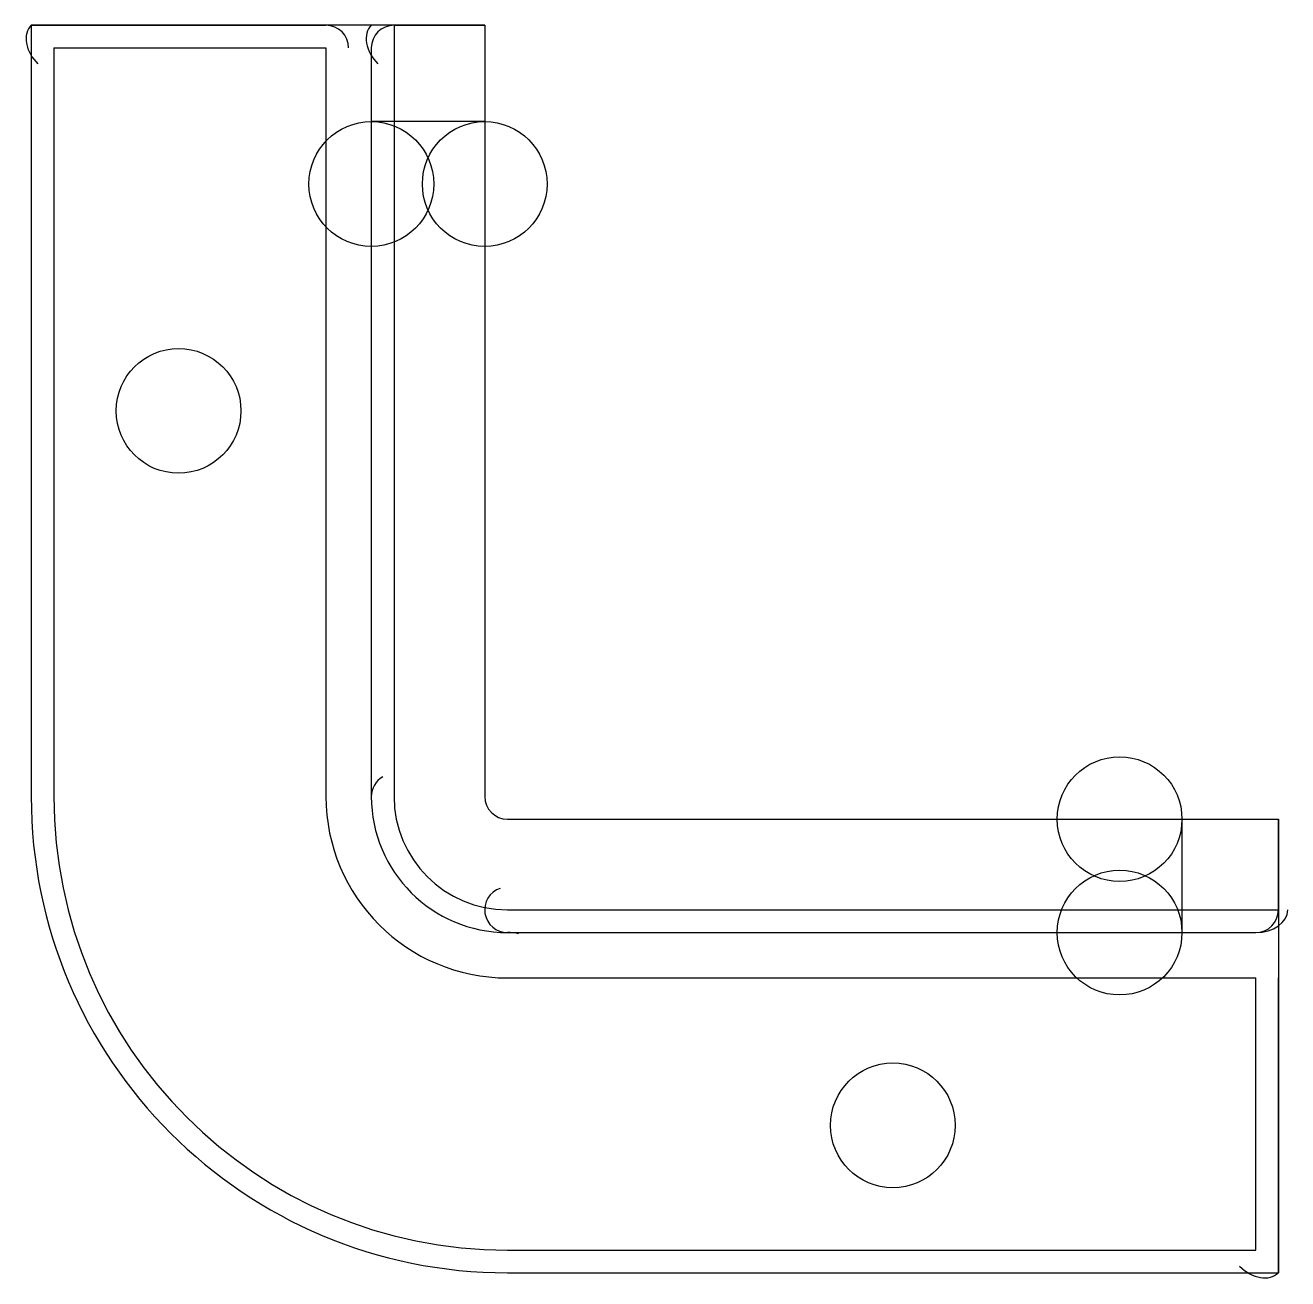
# Model space of a CAD drawing. Header units: millimetres. Extents: x -20.3 to 35.4, y -20.3 to 35.
import ezdxf

# ---------------------------------------------------------------- set-up
doc = ezdxf.new("R2010")
doc.units = ezdxf.units.MM
doc.layers.add('Body', color=7, linetype='CONTINUOUS')

msp = doc.modelspace()

# ---------------------------------------------------------------- linework, layer by layer
at = {"layer": 'Body'}
for p, q in [((-20, 35), (-20, 35, 4)), ((-20, 35, 4), (-7, 35, 4)), ((0, 35), (-20, 35)), ((-20, 35), (-20, 35, 4)), ((-20, 35, 4), (-20, 1, 4)), ((-20, 35), (-20, 1)), ((-20, 35, 4), (-7, 35, 4)), ((0, 35), (-20, 35)), ((-20, 35), (-20, 1)), ((-20, 35, 4), (-20, 1, 4)), ((-4, 35, 7), (-4, 35, 25)), ((-4, 35, 25), (0, 35, 25)), ((-4, 35, 7), (-4, 35, 25)), ((-4, 35, 25), (-4, 1, 25)), ((-4, 35, 25), (0, 35, 25)), ((-4, 35, 25), (-4, 1, 25)), ((0, 35, 25), (0, 35)), ((0, 35), (0, 1)), ((0, 35, 25), (0, 1, 25)), ((0, 35, 25), (0, 35)), ((0, 35), (0, 1)), ((0, 35, 25), (0, 1, 25)), ((-19, 34, 5), (-7, 34, 5)), ((-19, 34, 5), (-19, 1, 5)), ((-19, 34, 5), (-7, 34, 5)), ((-19, 34, 5), (-19, 1, 5)), ((-7, 34, 5), (-7, 1, 5)), ((-7, 34, 5), (-7, 1, 5)), ((-5, 34, 7), (-5, 34, 24)), ((-5, 34, 7), (-5, 1, 7)), ((-5, 34, 7), (-5, 1, 7)), ((-5, 34, 7), (-5, 34, 24)), ((-5, 34, 24), (-5, 1, 24)), ((-5, 34, 24), (-5, 1, 24)), ((0, 30.75, 15), (-5, 30.75, 15)), ((0, 30.75, 15), (-5, 30.75, 15)), ((-10.75, 18), (-10.75, 18, 5)), ((-10.75, 18), (-10.75, 18, 5)), ((-20, 1), (-20, 1, 4)), ((-20, 1), (-20, 1, 4)), ((-5, 1, 7), (-5, 1, 24)), ((-5, 1, 7), (-5, 1, 24)), ((0, 1, 25), (0, 1)), ((0, 1, 25), (0, 1)), ((1, 0), (35, 0)), ((1, 0, 25), (35, 0, 25)), ((1, 0, 25), (1, 0)), ((1, 0, 25), (35, 0, 25)), ((1, 0, 25), (1, 0)), ((1, 0), (35, 0)), ((30.75, 0, 15), (30.75, -5, 15)), ((30.75, 0, 15), (30.75, -5, 15)), ((35, 0), (35, -20)), ((35, -4, 25), (35, 0, 25)), ((35, 0, 25), (35, 0)), ((35, 0), (35, -20)), ((35, 0, 25), (35, 0)), ((35, -4, 25), (35, 0, 25)), ((1, -4, 25), (35, -4, 25)), ((1, -4, 25), (35, -4, 25)), ((35, -4, 7), (35, -4, 25)), ((35, -4, 7), (35, -4, 25)), ((1, -5, 24), (34, -5, 24)), ((1, -5, 7), (34, -5, 7)), ((1, -5, 7), (1, -5, 24)), ((1, -5, 7), (34, -5, 7)), ((1, -5, 7), (1, -5, 24)), ((1, -5, 24), (34, -5, 24)), ((34, -5, 7), (34, -5, 24)), ((34, -5, 7), (34, -5, 24)), ((1, -7, 5), (34, -7, 5)), ((1, -7, 5), (34, -7, 5)), ((34, -19, 5), (34, -7, 5)), ((34, -19, 5), (34, -7, 5)), ((35, -20, 4), (35, -7, 4)), ((35, -20, 4), (35, -7, 4)), ((20.75, -13.5), (20.75, -13.5, 5)), ((20.75, -13.5), (20.75, -13.5, 5)), ((1, -19, 5), (34, -19, 5)), ((1, -19, 5), (34, -19, 5)), ((1, -20), (35, -20)), ((1, -20), (1, -20, 4)), ((1, -20), (1, -20, 4)), ((1, -20, 4), (35, -20, 4)), ((1, -20), (35, -20)), ((1, -20, 4), (35, -20, 4)), ((35, -20), (35, -20, 4)), ((35, -20), (35, -20, 4))]:
    msp.add_line(p, q, dxfattribs=at)
for centre in [(-5, 28, 15), (-5, 28, 15), (0, 28, 15), (0, 28, 15), (-13.5, 18), (-13.5, 18, 5), (-13.5, 18), (-13.5, 18, 5), (28, 0, 15), (28, 0, 15), (28, -5, 15), (28, -5, 15), (18, -13.5), (18, -13.5, 5), (18, -13.5), (18, -13.5, 5)]:
    msp.add_circle(centre, 2.75, dxfattribs=at)
for centre, radius, start, end in [((-7, 35, 7), 0, 0, 0), ((-7, 34, 4), 1, 0, 90), ((-7, 34, 4), 1, 0, 90), ((-7, 35, 7), 0, 0, 0), ((-4, 34, 7), 1, 90, 180), ((-4, 34, 7), 1, 90, 180), ((-7, 34, 7), 0, 0, 0), ((-7, 34, 7), 0, 0, 0), ((-4, 1, 24), 1, 119.7449, 180), ((-4, 1, 24), 1, 119.7449, 180), ((1, 1), 21, 180, -90), ((1, 1, 4), 21, 180, -90), ((1, 1), 21, 180, -90), ((1, 1, 4), 21, 180, -90), ((-19, 1, 4), 0, 90, 180), ((1, 1, 5), 20, 180, -90), ((-19, 1, 4), 0, 90, 180), ((1, 1, 5), 20, 180, -90), ((1, 1, 5), 8, 180, -90), ((-7, 1, 7), 0, 0, 0), ((1, 1, 5), 8, 180, -90), ((-7, 1, 7), 0, 0, 0), ((1, 1, 24), 6, 180, -90), ((1, 1, 7), 6, 180, -90), ((1, 1, 24), 6, 180, -90), ((1, 1, 7), 6, 180, -90), ((1, 1, 25), 5, 180, -90), ((1, 1, 25), 5, 180, -90), ((1, 1), 1, 180, -90), ((1, 1, 25), 1, 180, -90), ((1, 1, 25), 1, 180, -90), ((1, 1), 1, 180, -90), ((1, -4, 24), 1, 108.4349, -90), ((1, -4, 24), 1, 108.4349, -90), ((34, -4, 7), 1, -90, 0), ((34, -4, 7), 1, -90, 0), ((1, -7, 7), 2, 75.9638, 90), ((1, -7, 7), 2, 75.9638, 90), ((34, -7, 7), 0, 90, -90), ((34, -7, 4), 0, 0, 90), ((34, -7, 4), 0, 0, 90), ((34, -7, 7), 0, 90, -90), ((35, -7, 7), 0, 90, -81.4164), ((35, -7, 7), 0, 90, -81.4164), ((1, -19, 4), 0, 180, -90), ((1, -19, 4), 0, 180, -90)]:
    msp.add_arc(centre, radius, start, end, dxfattribs=at)
for centre, major_axis, start_param, end_param in [((-19, 34, 4), (1, -1), -3.141593, -1.570796), ((-19, 34, 4), (1, -1), -3.141593, -1.570796), ((-4, 34, 24), (1, -1), -3.141593, -1.570796), ((-4, 34, 24), (1, -1), -3.141593, -1.570796), ((34, -4, 24), (1.414, 0), 4.712389, 0), ((34, -4, 24), (1.414, 0), 4.712389, 0), ((34, -19, 4), (1, -1), 4.712389, 6.283185), ((34, -19, 4), (1, -1), 4.712389, 6.283185)]:
    msp.add_ellipse(centre, major_axis=major_axis, ratio=0.707107, start_param=start_param, end_param=end_param, dxfattribs=at)

doc.saveas('drawing.dxf')
